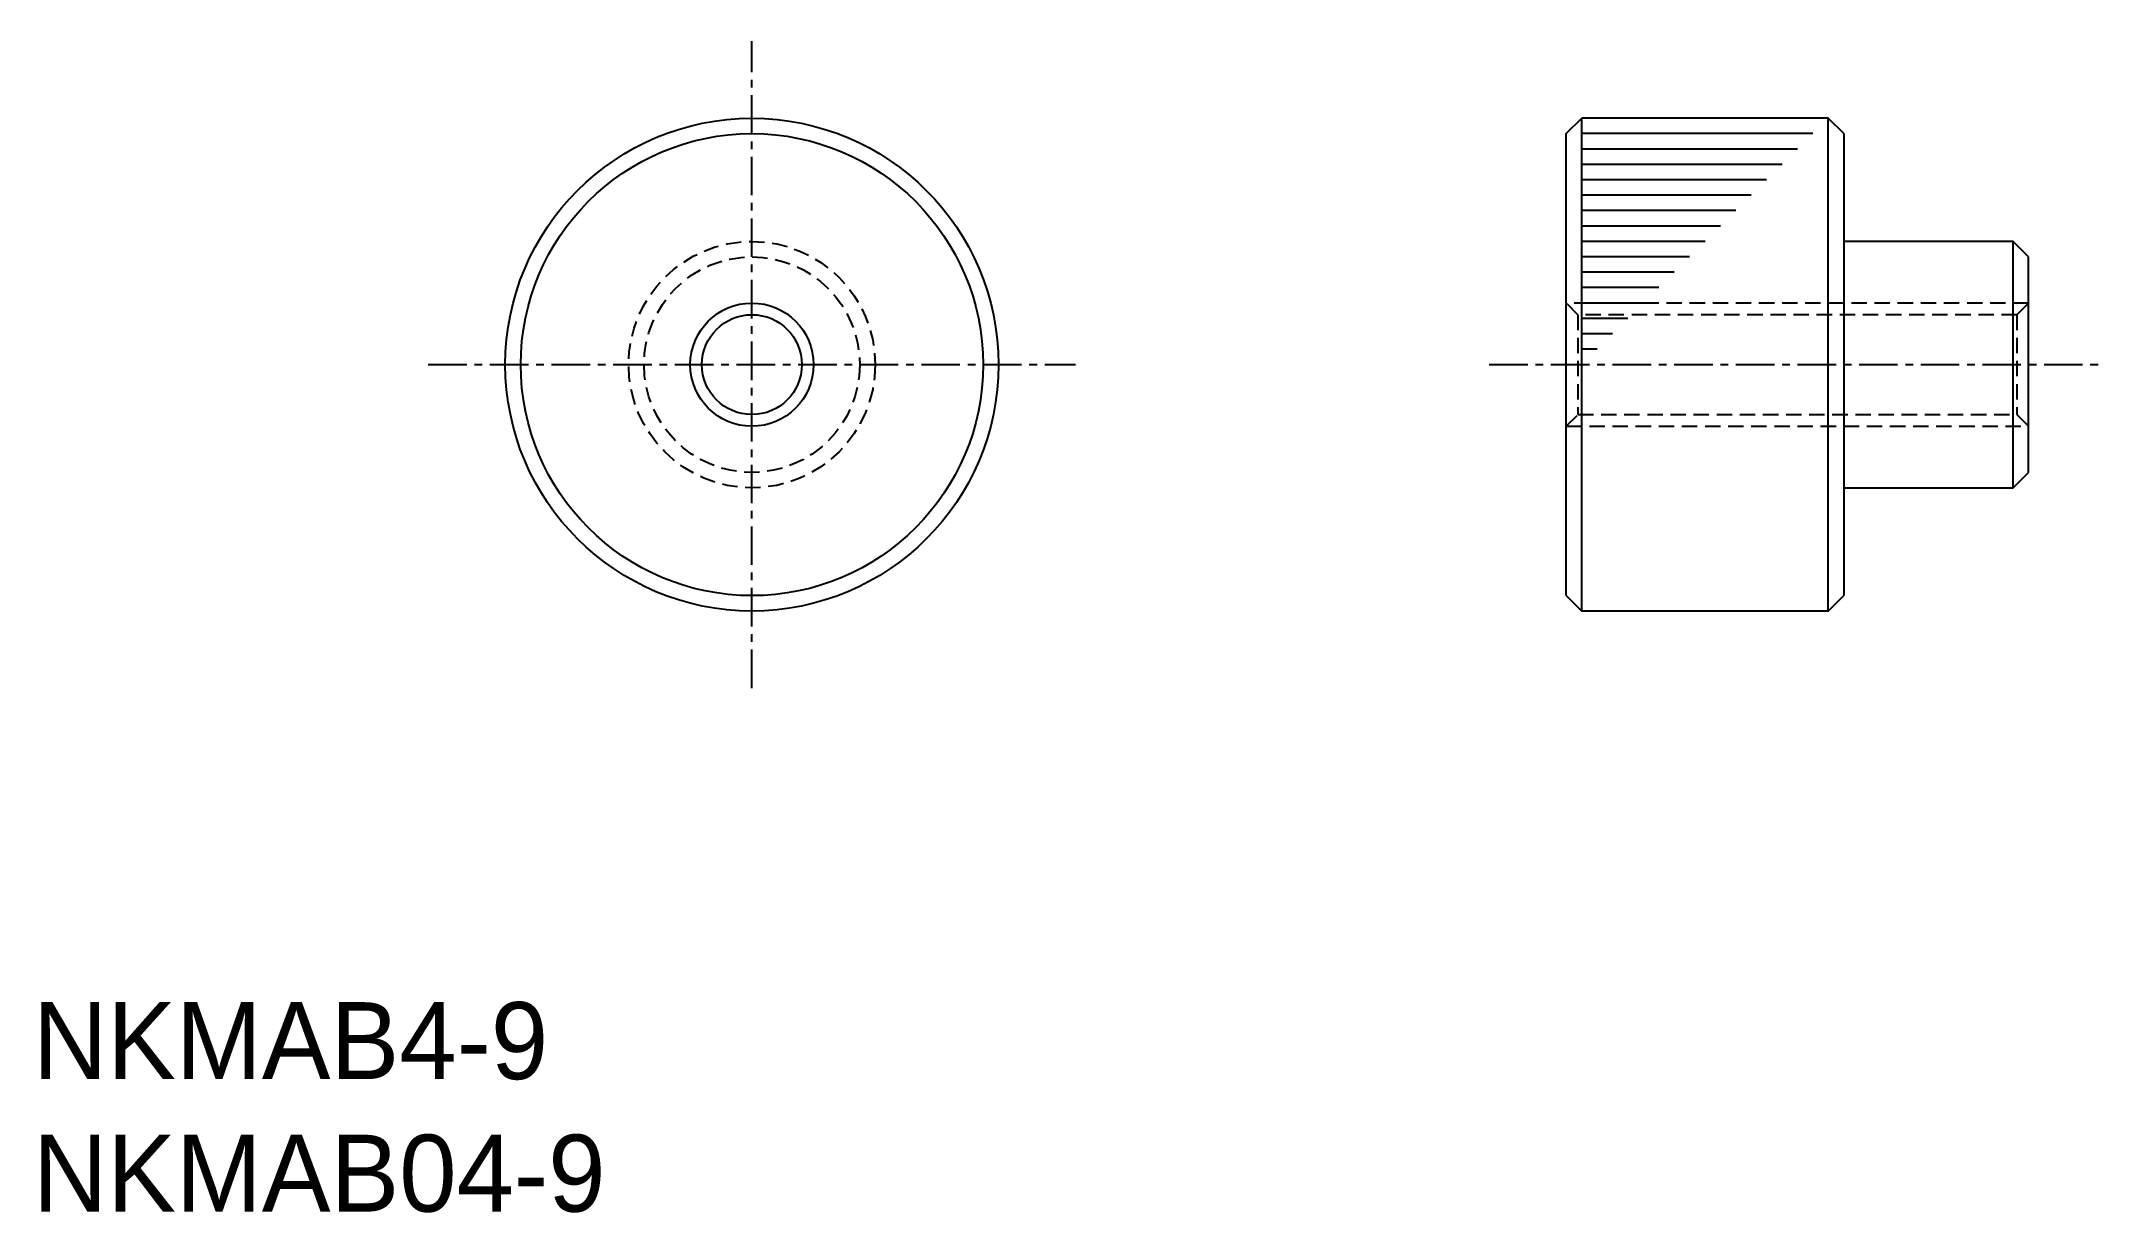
# Model space of a CAD drawing. Extents: x 0.3 to 67.2, y 0 to 38.
import ezdxf

# ---------------------------------------------------------------- set-up
doc = ezdxf.new("R2010")
doc.units = 0
doc.linetypes.add('CENTER', pattern=[2, 1.25, -0.25, 0.25, -0.25])
doc.linetypes.add('DASHED', pattern=[0.75, 0.5, -0.25])
doc.layers.get('0').update_dxf_attribs({"linetype": 'CONTINUOUS'})
doc.layers.add('CENTER', color=1, linetype='CENTER')

msp = doc.modelspace()

# ---------------------------------------------------------------- linework, layer by layer
at = {"color": 7, "linetype": 'CONTINUOUS'}
for p, q in [((49.75, 35), (50.25, 35.5)), ((50.25, 19.5), (50.25, 35.5)), ((58.25, 35.5), (50.25, 35.5)), ((58.25, 19.5), (58.25, 35.5)), ((58.75, 35), (58.25, 35.5)), ((49.75, 20), (49.75, 35)), ((57.75, 35), (50.25, 35)), ((58.75, 35), (58.75, 20)), ((57.25, 34.5), (50.25, 34.5)), ((56.75, 34), (50.25, 34)), ((56.25, 33.5), (50.25, 33.5)), ((55.75, 33), (50.25, 33)), ((55.25, 32.5), (50.25, 32.5)), ((54.75, 32), (50.25, 32)), ((54.25, 31.5), (50.25, 31.5)), ((64.25, 31.5), (58.75, 31.5)), ((64.25, 23.5), (64.25, 31.5)), ((64.75, 31), (64.25, 31.5)), ((53.75, 31), (50.25, 31)), ((64.75, 24), (64.75, 31)), ((53.25, 30.5), (50.25, 30.5)), ((52.75, 30), (50.25, 30)), ((52.25, 29.5), (50.25, 29.5)), ((51.75, 29), (50.25, 29)), ((51.25, 28.5), (50.25, 28.5)), ((50.75, 28), (50.25, 28)), ((58.75, 23.5), (64.25, 23.5)), ((64.25, 23.5), (64.75, 24)), ((49.75, 20), (50.25, 19.5)), ((58.25, 19.5), (50.25, 19.5)), ((58.25, 19.5), (58.75, 20))]:
    msp.add_line(p, q, dxfattribs=at)
at = {"color": 3, "linetype": 'DASHED'}
for p, q in [((64.75, 29.5), (49.75, 29.5)), ((50.129, 29.121), (49.75, 29.5)), ((64.371, 29.121), (64.75, 29.5)), ((50.129, 29.121), (50.129, 25.879)), ((64.371, 29.121), (50.129, 29.121)), ((64.371, 29.121), (64.371, 25.879)), ((49.75, 25.5), (50.129, 25.879)), ((49.75, 25.5), (64.75, 25.5)), ((50.129, 25.879), (64.371, 25.879)), ((64.371, 25.879), (64.75, 25.5))]:
    msp.add_line(p, q, dxfattribs=at)
at = {"color": 7, "linetype": 'CONTINUOUS'}
for radius in [8, 7.5, 1.621]:
    msp.add_circle((23.329, 27.5), radius, dxfattribs=at)
at = {"color": 3, "linetype": 'DASHED'}
for radius in [4, 3.5]:
    msp.add_circle((23.329, 27.5), radius, dxfattribs=at)
at = {"color": 3, "linetype": 'CONTINUOUS'}
msp.add_circle((23.329, 27.5), 2, dxfattribs=at)
at = {"layer": 'CENTER', "color": 1, "linetype": 'CENTER'}
for p, q in [((23.329, 17), (23.329, 38)), ((12.829, 27.5), (33.829, 27.5)), ((47.25, 27.5), (67.25, 27.5))]:
    msp.add_line(p, q, dxfattribs=at)

# ---------------------------------------------------------------- texts
at = {"color": 7, "linetype": 'CONTINUOUS'}
for s, p in [('NKMAB4-9', (0, 4.302)), ('NKMAB04-9', (0, 0))]:
    msp.add_text(s, height=2.5, dxfattribs=at).set_placement(p)

doc.saveas('drawing.dxf')
